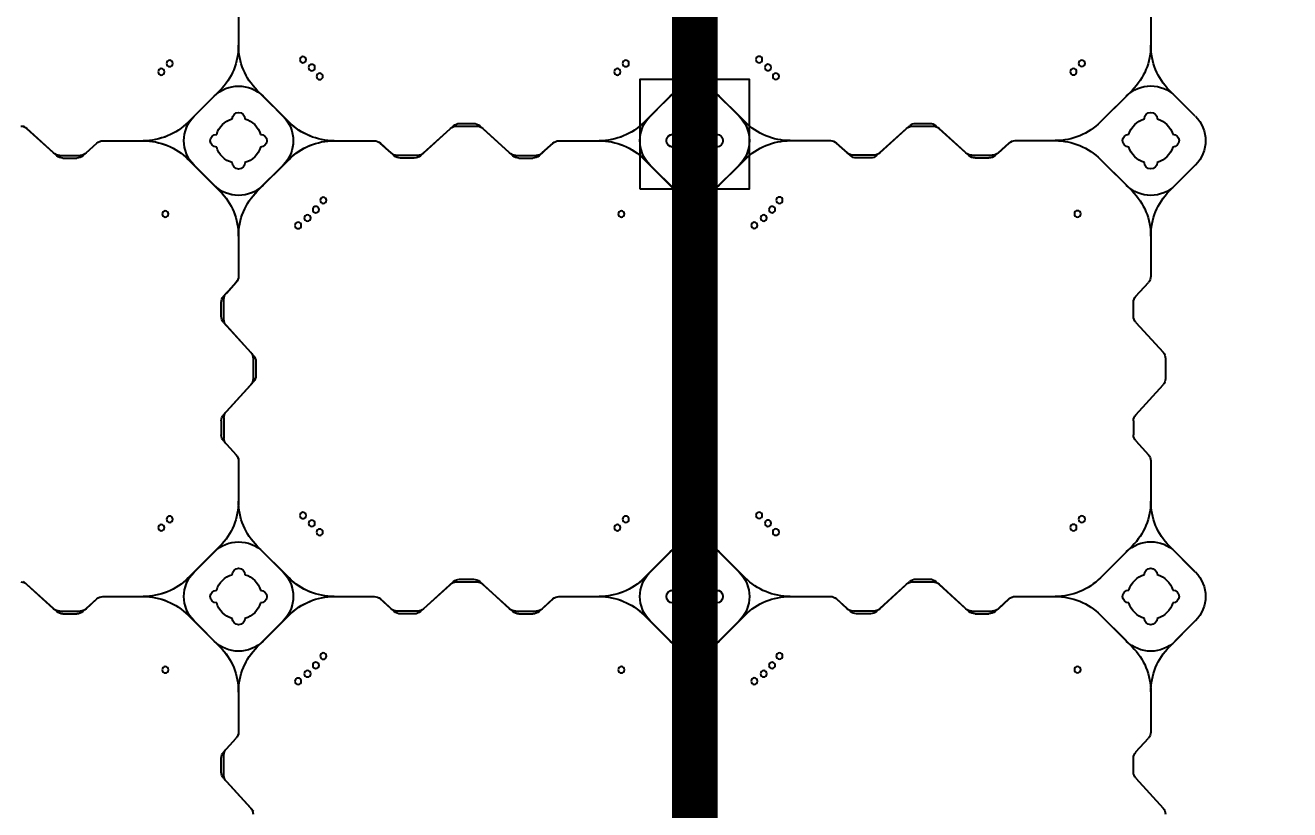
# Model space of a CAD drawing. Header units: millimetres. Extents: x -1612139 to -1260738, y 1141106 to 1536160.
# Drawn here: x -1312753 to -1311367, y 1254578 to 1255438 of the extents above; entities that cross this region are included whole.
import ezdxf

# ---------------------------------------------------------------- set-up
doc = ezdxf.new("R2010")
doc.units = ezdxf.units.MM
doc.header["$LTSCALE"] = 10
doc.layers.get('0').update_dxf_attribs({"linetype": 'CONTINUOUS'})
doc.layers.get('DEFPOINTS').update_dxf_attribs({"linetype": 'CONTINUOUS'})
doc.layers.add('W-FLOAT_BOWL浮筒', color=253, linetype='CONTINUOUS')
doc.styles.add('STANDARD_T3', font='simplex.shx', dxfattribs={"width": 0.7, "bigfont": 'gbcbig.shx'})
doc.dimstyles.new('W&&200', dxfattribs={"dimtxt": 700, "dimasz": 200, "dimexe": 500, "dimexo": 600, "dimgap": 200, "dimtad": 1, "dimdec": 0, "dimzin": 0, "dimdsep": 46, "dimtxsty": 'STANDARD_T3', "dimcen": 0.09, "dimclrd": 1, "dimclre": 1, "dimclrt": 7, "dimazin": 2, "dimtfac": 1, "dimtdec": 0, "dimtix": 1, "dimtmove": 2, "dimatfit": 3, "dimfxl": 100, "dimtolj": 1, "dimtzin": 0, "dimarcsym": 0})

# ---------------------------------------------------------------- blocks, each defined once
blk = doc.blocks.new('蓝色')
at = {"layer": 'W-FLOAT_BOWL浮筒', "color": 5}
for p, q in [((20492.9, 1203.2), (20522.7, 1236)), ((20489.9, 1199.7), (20519.7, 1232.5)), ((20989.9, 1199.7), (21019.7, 1232.5)), ((20487.3, 1193), (20487.3, 1177.7)), ((20490.3, 1196.5), (20490.3, 1174.2)), ((20987.3, 1193), (20987.3, 1177.7)), ((20489.9, 1171), (20503.7, 1155.8)), ((20492.9, 1167.5), (20503.7, 1155.6)), ((20989.9, 1171), (21003.7, 1155.8)), ((20506.3, 1105.1), (20506.3, 1149.1)), ((20506.3, 1105.1), (20506.3, 1148.9)), ((21006.3, 1105.1), (21006.3, 1149.1)), ((20451.1, 1020.9), (20485.8, 1055.6)), ((20457.5, 1027.2), (20485.8, 1055.5)), ((20561.6, 1020.9), (20526.8, 1055.6)), ((20555.2, 1027.2), (20526.8, 1055.5)), ((20951.1, 1020.9), (20985.8, 1055.6)), ((21055.2, 1027.2), (21026.8, 1055.5)), ((20479.5, 1049.2), (20451.2, 1020.9)), ((20457.5, 1027.3), (20479.4, 1049.2)), ((20533.2, 1049.2), (20555.2, 1027.3)), ((20533.2, 1049.2), (20561.5, 1020.9)), ((20979.5, 1049.2), (20951.2, 1020.9)), ((21033.2, 1049.2), (21055.2, 1027.3)), ((20303.5, 1013.8), (20270.7, 984)), ((20307, 1016.8), (20274.2, 987)), ((20310.2, 1016.4), (20332.5, 1016.4)), ((20313.7, 1019.4), (20329, 1019.4)), ((20335.7, 1016.8), (20350.9, 1003)), ((20339.2, 1013.8), (20351.1, 1003)), ((20673.5, 1013.8), (20661.6, 1003)), ((20677, 1016.8), (20661.8, 1003)), ((20702.5, 1016.4), (20680.2, 1016.4)), ((20699, 1019.4), (20683.7, 1019.4)), ((20705.7, 1016.8), (20738.5, 987)), ((20709.2, 1013.8), (20742, 984)), ((20803.5, 1013.8), (20770.7, 984)), ((20807, 1016.8), (20774.2, 987)), ((20810.2, 1016.4), (20832.5, 1016.4)), ((20813.7, 1019.4), (20829, 1019.4)), ((20835.7, 1016.8), (20850.9, 1003)), ((20839.2, 1013.8), (20851.1, 1003)), ((20357.6, 1000.4), (20401.6, 1000.4)), ((20357.8, 1000.4), (20401.6, 1000.4)), ((20610.9, 1000.4), (20654.9, 1000.4)), ((20610.9, 1000.4), (20655.1, 1000.4)), ((20857.6, 1000.4), (20901.6, 1000.4)), ((20857.8, 1000.4), (20901.6, 1000.4)), ((20745.2, 984.4), (20767.5, 984.4)), ((20485.8, 945.1), (20451.1, 979.9)), ((20479.5, 951.6), (20451.2, 979.9)), ((20457.5, 973.5), (20485.8, 945.2)), ((20479.4, 951.6), (20457.5, 973.5)), ((20526.8, 945.1), (20561.6, 979.9)), ((20555.2, 973.5), (20526.8, 945.2)), ((20533.2, 951.6), (20561.5, 979.9)), ((20555.2, 973.5), (20533.2, 951.6)), ((20748.7, 981.4), (20764, 981.4)), ((20985.8, 945.1), (20951.1, 979.9)), ((20979.5, 951.6), (20951.2, 979.9)), ((21055.2, 973.5), (21026.8, 945.2)), ((21055.2, 973.5), (21033.2, 951.6)), ((20506.3, 851.6), (20506.3, 895.8)), ((20506.3, 851.8), (20506.3, 895.8)), ((21006.3, 851.6), (21006.3, 895.8)), ((20489.9, 829.7), (20503.7, 844.9)), ((20492.9, 833.2), (20503.7, 845.1)), ((20989.9, 829.7), (21003.7, 844.9)), ((20487.3, 807.7), (20487.3, 823)), ((20490.3, 804.2), (20490.3, 826.5)), ((20987.3, 807.7), (20987.3, 823)), ((20489.9, 801), (20519.7, 768.2)), ((20492.9, 797.5), (20522.7, 764.7)), ((20989.9, 801), (21019.7, 768.2)), ((20522.3, 739.2), (20522.3, 761.5)), ((20525.3, 742.7), (20525.3, 758)), ((21022.3, 739.2), (21022.3, 761.5)), ((20492.9, 703.2), (20522.7, 736)), ((20489.9, 699.7), (20519.7, 732.5)), ((20989.9, 699.7), (21019.7, 732.5)), ((20490.3, 696.5), (20490.3, 674.2)), ((20487.3, 693), (20487.3, 677.7)), ((20987.3, 693), (20987.3, 677.7)), ((20489.9, 671), (20503.7, 655.8)), ((20492.9, 667.5), (20503.7, 655.6)), ((20989.9, 671), (21003.7, 655.8)), ((20506.3, 605.1), (20506.3, 649.1)), ((20506.3, 605.1), (20506.3, 648.9)), ((21006.3, 605.1), (21006.3, 649.1)), ((20451.1, 520.9), (20485.8, 555.6)), ((20457.5, 527.2), (20485.8, 555.5)), ((20561.6, 520.9), (20526.8, 555.6)), ((20555.2, 527.2), (20526.8, 555.5)), ((20951.1, 520.9), (20985.8, 555.6)), ((21055.2, 527.2), (21026.8, 555.5)), ((20479.5, 549.2), (20451.2, 520.9)), ((20457.5, 527.3), (20479.4, 549.2)), ((20533.2, 549.2), (20555.2, 527.3)), ((20533.2, 549.2), (20561.5, 520.9)), ((20979.5, 549.2), (20951.2, 520.9)), ((21033.2, 549.2), (21055.2, 527.3)), ((20303.5, 513.8), (20270.7, 484)), ((20307, 516.8), (20274.2, 487)), ((20310.2, 516.4), (20332.5, 516.4)), ((20313.7, 519.4), (20329, 519.4)), ((20335.7, 516.8), (20350.9, 503)), ((20339.2, 513.8), (20351.1, 503)), ((20673.5, 513.8), (20661.6, 503)), ((20677, 516.8), (20661.8, 503)), ((20702.5, 516.4), (20680.2, 516.4)), ((20699, 519.4), (20683.7, 519.4)), ((20705.7, 516.8), (20738.5, 487)), ((20709.2, 513.8), (20742, 484)), ((20803.5, 513.8), (20770.7, 484)), ((20807, 516.8), (20774.2, 487)), ((20810.2, 516.4), (20832.5, 516.4)), ((20813.7, 519.4), (20829, 519.4)), ((20835.7, 516.8), (20850.9, 503)), ((20839.2, 513.8), (20851.1, 503)), ((20357.6, 500.4), (20401.6, 500.4)), ((20357.8, 500.4), (20401.6, 500.4)), ((20610.9, 500.4), (20655.1, 500.4)), ((20610.9, 500.4), (20654.9, 500.4)), ((20857.6, 500.4), (20901.6, 500.4)), ((20857.8, 500.4), (20901.6, 500.4)), ((20485.8, 445.1), (20451.1, 479.9)), ((20479.5, 451.6), (20451.2, 479.9)), ((20479.4, 451.6), (20457.5, 473.5)), ((20457.5, 473.5), (20485.8, 445.2)), ((20526.8, 445.1), (20561.6, 479.9)), ((20555.2, 473.5), (20526.8, 445.2)), ((20533.2, 451.6), (20561.5, 479.9)), ((20555.2, 473.5), (20533.2, 451.6)), ((20745.2, 484.4), (20767.5, 484.4)), ((20748.7, 481.4), (20764, 481.4)), ((20985.8, 445.1), (20951.1, 479.9)), ((20979.5, 451.6), (20951.2, 479.9)), ((21055.2, 473.5), (21026.8, 445.2)), ((21055.2, 473.5), (21033.2, 451.6)), ((20506.3, 351.6), (20506.3, 395.8)), ((20506.3, 351.8), (20506.3, 395.8)), ((21006.3, 351.6), (21006.3, 395.8))]:
    blk.add_line(p, q, dxfattribs=at)
for centre in [(20571.6, 1093.3), (20426, 1080.7), (20581.9, 1085.1), (20926, 1080.7), (20591.1, 1075.9), (20599.2, 1065.7), (20595.3, 929.8), (20421.6, 924.8), (20430.8, 915.6), (20576.9, 911.4), (20586.6, 920.1), (20921.6, 924.8), (20930.8, 915.6), (20571.6, 593.3), (20426, 580.7), (20581.9, 585.1), (20926, 580.7), (20591.1, 575.9), (20599.2, 565.7), (20595.3, 429.8), (20421.6, 424.8), (20430.8, 415.6), (20586.6, 420.1), (20921.6, 424.8), (20930.8, 415.6), (20576.9, 411.4)]:
    blk.add_circle(centre, 3.5, dxfattribs=at)
for centre, radius, start, end in [((20512.3, 1239.2), 10, 317.7263, 0), ((21012.3, 1239.2), 10, 317.7263, 0), ((20497.3, 1193), 10, 137.7263, 180), ((20500.3, 1196.5), 10, 137.7263, 180), ((20997.3, 1193), 10, 137.7263, 180), ((20497.3, 1177.7), 10, 180, 222.2737), ((20500.3, 1174.2), 10, 180, 222.2737), ((20997.3, 1177.7), 10, 180, 222.2737), ((20496.3, 1149.1), 10, 0, 42.2737), ((20496.3, 1148.9), 10, 0, 42.2737), ((20996.3, 1149.1), 10, 0, 42.2737), ((20436.3, 1105.1), 70, 315, 0), ((20436.3, 1105), 70, 315, 0), ((20576.3, 1105.1), 70, 180, 225), ((20576.3, 1105), 70, 180, 225), ((20936.3, 1105.1), 70, 315, 0), ((21076.3, 1105), 70, 180, 225), ((20506.3, 1022.3), 38, 45, 135), ((20506.4, 1022.3), 38, 45, 135), ((21006.4, 1022.3), 38, 45, 135), ((20484.4, 1000.4), 38, 135, 225), ((20484.4, 1000.3), 38, 135, 225), ((20506.3, 1024.4), 7, 0, 180), ((20506.3, 1024.4), 7, 0, 180), ((20506.3, 1024.4), 7, 0, 180), ((20506.3, 1024.4), 7, 0, 180), ((20528.3, 1000.4), 38, 315, 45), ((20528.3, 1000.3), 38, 315, 45), ((21006.3, 1024.4), 7, 0, 180), ((21006.3, 1024.4), 7, 0, 180), ((21028.3, 1000.4), 38, 315, 45), ((21028.3, 1000.3), 38, 315, 45), ((20310.2, 1006.4), 10, 90, 132.2737), ((20313.7, 1009.4), 10, 90, 132.2737), ((20329, 1009.4), 10, 47.7263, 90), ((20332.5, 1006.4), 10, 47.7263, 90), ((20401.6, 1070.4), 70, 270, 315), ((20401.7, 1070.4), 70, 270, 315), ((20506.3, 1000.4), 25, 106.2602, 163.7398), ((20506.3, 1000.4), 25, 106.2602, 163.7398), ((20506.3, 1000.4), 25, 106.2602, 163.7398), ((20506.3, 1000.4), 25, 106.2602, 163.7398), ((20506.3, 1000.4), 25, 16.2602, 73.7398), ((20506.3, 1000.4), 25, 16.2602, 73.7398), ((20506.3, 1000.4), 25, 16.2602, 73.7398), ((20506.3, 1000.4), 25, 16.2602, 73.7398), ((20611, 1070.4), 70, 225, 270), ((20611.1, 1070.4), 70, 225, 270), ((20680.2, 1006.4), 10, 90, 132.2737), ((20683.7, 1009.4), 10, 90, 132.2737), ((20699, 1009.4), 10, 47.7263, 90), ((20702.5, 1006.4), 10, 47.7263, 90), ((20810.2, 1006.4), 10, 90, 132.2737), ((20813.7, 1009.4), 10, 90, 132.2737), ((20829, 1009.4), 10, 47.7263, 90), ((20832.5, 1006.4), 10, 47.7263, 90), ((20901.6, 1070.4), 70, 270, 315), ((20901.7, 1070.4), 70, 270, 315), ((21006.3, 1000.4), 25, 106.2602, 163.7398), ((21006.3, 1000.4), 25, 106.2602, 163.7398), ((21006.3, 1000.4), 25, 16.2602, 73.7398), ((21006.3, 1000.4), 25, 16.2602, 73.7398), ((20357.6, 1010.4), 10, 227.7263, 270), ((20357.8, 1010.4), 10, 227.7263, 270), ((20401.6, 930.4), 70, 45, 90), ((20401.7, 930.4), 70, 45, 90), ((20482.3, 1000.4), 7, 90, 270), ((20482.3, 1000.4), 7, 90, 270), ((20482.3, 1000.4), 7, 90, 270), ((20482.3, 1000.4), 7, 90, 270), ((20530.3, 1000.4), 7, 270, 90), ((20530.3, 1000.4), 7, 270, 90), ((20530.3, 1000.4), 7, 270, 90), ((20530.3, 1000.4), 7, 270, 90), ((20611, 930.4), 70, 90, 135), ((20611.1, 930.4), 70, 90, 135), ((20654.9, 1010.4), 10, 270, 312.2737), ((20655.1, 1010.4), 10, 270, 312.2737), ((20857.6, 1010.4), 10, 227.7263, 270), ((20857.8, 1010.4), 10, 227.7263, 270), ((20901.6, 930.4), 70, 45, 90), ((20901.7, 930.4), 70, 45, 90), ((20982.3, 1000.4), 7, 90, 270), ((20982.3, 1000.4), 7, 90, 270), ((21030.3, 1000.4), 7, 270, 90), ((21030.3, 1000.4), 7, 270, 90), ((20267.5, 994.4), 10, 270, 312.2737), ((20506.3, 1000.4), 25, 196.2602, 253.7398), ((20506.3, 1000.4), 25, 196.2602, 253.7398), ((20506.3, 1000.4), 25, 196.2602, 253.7398), ((20506.3, 1000.4), 25, 196.2602, 253.7398), ((20506.3, 1000.4), 25, 286.2602, 343.7398), ((20506.3, 1000.4), 25, 286.2602, 343.7398), ((20506.3, 1000.4), 25, 286.2602, 343.7398), ((20506.3, 1000.4), 25, 286.2602, 343.7398), ((20745.2, 994.4), 10, 227.7263, 270), ((20767.5, 994.4), 10, 270, 312.2737), ((21006.3, 1000.4), 25, 196.2602, 253.7398), ((21006.3, 1000.4), 25, 196.2602, 253.7398), ((21006.3, 1000.4), 25, 286.2602, 343.7398), ((21006.3, 1000.4), 25, 286.2602, 343.7398), ((20506.3, 976.4), 7, 180, 0), ((20506.3, 976.4), 7, 180, 0), ((20506.3, 976.4), 7, 180, 0), ((20506.3, 976.4), 7, 180, 0), ((20748.7, 991.4), 10, 227.7263, 270), ((20764, 991.4), 10, 270, 312.2737), ((21006.3, 976.4), 7, 180, 0), ((21006.3, 976.4), 7, 180, 0), ((20506.3, 978.4), 38, 225, 315), ((20506.4, 978.4), 38, 225, 315), ((20436.3, 895.7), 70, 0, 45), ((20436.3, 895.7), 70, 0, 45), ((20576.3, 895.7), 70, 135, 180), ((20576.3, 895.7), 70, 135, 180), ((21006.4, 978.4), 38, 225, 315), ((20936.3, 895.7), 70, 0, 45), ((21076.3, 895.7), 70, 135, 180), ((20496.3, 851.8), 10, 317.7263, 0), ((20496.3, 851.6), 10, 317.7263, 0), ((20996.3, 851.6), 10, 317.7263, 0), ((20500.3, 826.5), 10, 137.7263, 180), ((20497.3, 823), 10, 137.7263, 180), ((20997.3, 823), 10, 137.7263, 180), ((20497.3, 807.7), 10, 180, 222.2737), ((20500.3, 804.2), 10, 180, 222.2737), ((20997.3, 807.7), 10, 180, 222.2737), ((20512.3, 761.5), 10, 0, 42.2737), ((20515.3, 758), 10, 0, 42.2737), ((21012.3, 761.5), 10, 0, 42.2737), ((20512.3, 739.2), 10, 317.7263, 0), ((20515.3, 742.7), 10, 317.7263, 0), ((21012.3, 739.2), 10, 317.7263, 0), ((20497.3, 693), 10, 137.7263, 180), ((20500.3, 696.5), 10, 137.7263, 180), ((20997.3, 693), 10, 137.7263, 180), ((20497.3, 677.7), 10, 180, 222.2737), ((20500.3, 674.2), 10, 180, 222.2737), ((20997.3, 677.7), 10, 180, 222.2737), ((20496.3, 649.1), 10, 0, 42.2737), ((20496.3, 648.9), 10, 0, 42.2737), ((20996.3, 649.1), 10, 0, 42.2737), ((20436.3, 605.1), 70, 315, 0), ((20436.3, 605), 70, 315, 0), ((20576.3, 605.1), 70, 180, 225), ((20576.3, 605), 70, 180, 225), ((20936.3, 605.1), 70, 315, 0), ((21076.3, 605), 70, 180, 225), ((20506.3, 522.3), 38, 45, 135), ((20506.4, 522.3), 38, 45, 135), ((21006.4, 522.3), 38, 45, 135), ((20484.4, 500.4), 38, 135, 225), ((20484.4, 500.3), 38, 135, 225), ((20506.3, 524.4), 7, 0, 180), ((20506.3, 524.4), 7, 0, 180), ((20506.3, 524.4), 7, 0, 180), ((20506.3, 524.4), 7, 0, 180), ((20528.3, 500.4), 38, 315, 45), ((20528.3, 500.3), 38, 315, 45), ((21006.3, 524.4), 7, 0, 180), ((21006.3, 524.4), 7, 0, 180), ((21028.3, 500.4), 38, 315, 45), ((21028.3, 500.3), 38, 315, 45), ((20310.2, 506.4), 10, 90, 132.2737), ((20313.7, 509.4), 10, 90, 132.2737), ((20329, 509.4), 10, 47.7263, 90), ((20332.5, 506.4), 10, 47.7263, 90), ((20401.6, 570.4), 70, 270, 315), ((20401.7, 570.4), 70, 270, 315), ((20506.3, 500.4), 25, 106.2602, 163.7398), ((20506.3, 500.4), 25, 106.2602, 163.7398), ((20506.3, 500.4), 25, 106.2602, 163.7398), ((20506.3, 500.4), 25, 106.2602, 163.7398), ((20506.3, 500.4), 25, 16.2602, 73.7398), ((20506.3, 500.4), 25, 16.2602, 73.7398), ((20506.3, 500.4), 25, 16.2602, 73.7398), ((20506.3, 500.4), 25, 16.2602, 73.7398), ((20611, 570.4), 70, 225, 270), ((20611.1, 570.4), 70, 225, 270), ((20680.2, 506.4), 10, 90, 132.2737), ((20683.7, 509.4), 10, 90, 132.2737), ((20699, 509.4), 10, 47.7263, 90), ((20702.5, 506.4), 10, 47.7263, 90), ((20810.2, 506.4), 10, 90, 132.2737), ((20813.7, 509.4), 10, 90, 132.2737), ((20829, 509.4), 10, 47.7263, 90), ((20832.5, 506.4), 10, 47.7263, 90), ((20901.6, 570.4), 70, 270, 315), ((20901.7, 570.4), 70, 270, 315), ((21006.3, 500.4), 25, 106.2602, 163.7398), ((21006.3, 500.4), 25, 106.2602, 163.7398), ((21006.3, 500.4), 25, 16.2602, 73.7398), ((21006.3, 500.4), 25, 16.2602, 73.7398), ((20357.6, 510.4), 10, 227.7263, 270), ((20357.8, 510.4), 10, 227.7263, 270), ((20401.6, 430.4), 70, 45, 90), ((20401.7, 430.4), 70, 45, 90), ((20482.3, 500.4), 7, 90, 270), ((20482.3, 500.4), 7, 90, 270), ((20482.3, 500.4), 7, 90, 270), ((20482.3, 500.4), 7, 90, 270), ((20530.3, 500.4), 7, 270, 90), ((20530.3, 500.4), 7, 270, 90), ((20530.3, 500.4), 7, 270, 90), ((20530.3, 500.4), 7, 270, 90), ((20611, 430.4), 70, 90, 135), ((20611.1, 430.4), 70, 90, 135), ((20654.9, 510.4), 10, 270, 312.2737), ((20655.1, 510.4), 10, 270, 312.2737), ((20857.6, 510.4), 10, 227.7263, 270), ((20857.8, 510.4), 10, 227.7263, 270), ((20901.6, 430.4), 70, 45, 90), ((20901.7, 430.4), 70, 45, 90), ((20982.3, 500.4), 7, 90, 270), ((20982.3, 500.4), 7, 90, 270), ((21030.3, 500.4), 7, 270, 90), ((21030.3, 500.4), 7, 270, 90), ((20267.5, 494.4), 10, 270, 312.2737), ((20506.3, 500.4), 25, 196.2602, 253.7398), ((20506.3, 500.4), 25, 196.2602, 253.7398), ((20506.3, 500.4), 25, 196.2602, 253.7398), ((20506.3, 500.4), 25, 196.2602, 253.7398), ((20506.3, 500.4), 25, 286.2602, 343.7398), ((20506.3, 500.4), 25, 286.2602, 343.7398), ((20506.3, 500.4), 25, 286.2602, 343.7398), ((20506.3, 500.4), 25, 286.2602, 343.7398), ((20745.2, 494.4), 10, 227.7263, 270), ((20767.5, 494.4), 10, 270, 312.2737), ((21006.3, 500.4), 25, 196.2602, 253.7398), ((21006.3, 500.4), 25, 196.2602, 253.7398), ((21006.3, 500.4), 25, 286.2602, 343.7398), ((21006.3, 500.4), 25, 286.2602, 343.7398), ((20506.3, 476.4), 7, 180, 0), ((20506.3, 476.4), 7, 180, 0), ((20506.3, 476.4), 7, 180, 0), ((20506.3, 476.4), 7, 180, 0), ((20748.7, 491.4), 10, 227.7263, 270), ((20764, 491.4), 10, 270, 312.2737), ((21006.3, 476.4), 7, 180, 0), ((21006.3, 476.4), 7, 180, 0), ((20506.3, 478.4), 38, 225, 315), ((20506.4, 478.4), 38, 225, 315), ((20436.3, 395.7), 70, 0, 45), ((20436.3, 395.7), 70, 0, 45), ((20576.3, 395.7), 70, 135, 180), ((20576.3, 395.7), 70, 135, 180), ((21006.4, 478.4), 38, 225, 315), ((20936.3, 395.7), 70, 0, 45), ((21076.3, 395.7), 70, 135, 180)]:
    blk.add_arc(centre, radius, start, end, dxfattribs=at)
blk = doc.blocks.new('橙色')
at = {"layer": 'W-FLOAT_BOWL浮筒', "color": 30}
for p, q in [((21486.6, 1702.9), (21516.4, 1735.6)), ((21983.6, 1699.4), (22013.4, 1732.1)), ((21484, 1696.1), (21484, 1673.9)), ((21981, 1692.6), (21981, 1677.4)), ((21486.6, 1667.1), (21497.4, 1655.3)), ((21983.6, 1670.6), (21997.4, 1655.5)), ((21500, 1604.7), (21500, 1648.5)), ((22000, 1604.7), (22000, 1648.7)), ((21451.2, 1526.8), (21479.5, 1555.2)), ((21555.2, 1520.5), (21520.5, 1555.2)), ((21944.8, 1520.5), (21979.5, 1555.2)), ((22048.8, 1526.8), (22020.5, 1555.2)), ((21451.2, 1526.9), (21473.1, 1548.8)), ((21526.8, 1548.8), (21555.2, 1520.5)), ((21973.2, 1548.8), (21944.8, 1520.5)), ((22026.9, 1548.8), (22048.8, 1526.9)), ((21667.1, 1513.4), (21655.3, 1502.6)), ((21670.6, 1516.4), (21655.5, 1502.6)), ((21696.1, 1516), (21673.9, 1516)), ((21692.6, 1519), (21677.4, 1519)), ((21699.4, 1516.4), (21732.1, 1486.6)), ((21702.9, 1513.4), (21735.6, 1483.6)), ((21797.1, 1513.4), (21764.4, 1483.6)), ((21800.6, 1516.4), (21767.9, 1486.6)), ((21803.9, 1516), (21826.1, 1516)), ((21807.4, 1519), (21822.6, 1519)), ((21829.4, 1516.4), (21844.5, 1502.6)), ((21832.9, 1513.4), (21844.7, 1502.6)), ((21604.6, 1500), (21648.5, 1500)), ((21604.6, 1500), (21648.7, 1500)), ((21851.3, 1500), (21895.3, 1500)), ((21851.5, 1500), (21895.3, 1500)), ((21738.9, 1484), (21761.1, 1484)), ((21451.2, 1473.2), (21479.5, 1444.8)), ((21473.1, 1451.2), (21451.2, 1473.1)), ((21520.5, 1444.8), (21555.2, 1479.5)), ((21526.8, 1451.2), (21555.2, 1479.5)), ((21742.4, 1481), (21757.6, 1481)), ((21979.5, 1444.8), (21944.8, 1479.5)), ((21973.2, 1451.2), (21944.8, 1479.5)), ((22048.8, 1473.2), (22020.5, 1444.8)), ((22048.8, 1473.1), (22026.9, 1451.2)), ((21500, 1351.5), (21500, 1395.4)), ((22000, 1351.3), (22000, 1395.4)), ((21486.6, 1332.9), (21497.4, 1344.7)), ((21983.6, 1329.4), (21997.4, 1344.5)), ((21484, 1303.9), (21484, 1326.1)), ((21981, 1307.4), (21981, 1322.6)), ((21486.6, 1297.1), (21516.4, 1264.4)), ((21983.6, 1300.6), (22013.4, 1267.9)), ((21519, 1242.4), (21519, 1257.6)), ((22016, 1238.9), (22016, 1261.1)), ((21486.6, 1202.9), (21516.4, 1235.6)), ((21983.6, 1199.4), (22013.4, 1232.1)), ((21484, 1196.1), (21484, 1173.9)), ((21981, 1192.6), (21981, 1177.4)), ((21486.6, 1167.1), (21497.4, 1155.3)), ((21983.6, 1170.6), (21997.4, 1155.5)), ((21500, 1104.7), (21500, 1148.5)), ((22000, 1104.7), (22000, 1148.7)), ((21451.2, 1026.8), (21479.5, 1055.2)), ((21555.2, 1020.5), (21520.5, 1055.2)), ((21944.8, 1020.5), (21979.5, 1055.2)), ((22048.8, 1026.8), (22020.5, 1055.2)), ((21451.2, 1026.9), (21473.1, 1048.8)), ((21526.8, 1048.8), (21555.2, 1020.5)), ((21973.2, 1048.8), (21944.8, 1020.5)), ((22026.9, 1048.8), (22048.8, 1026.9)), ((21667.1, 1013.4), (21655.3, 1002.6)), ((21670.6, 1016.4), (21655.5, 1002.6)), ((21696.1, 1016), (21673.9, 1016)), ((21692.6, 1019), (21677.4, 1019)), ((21699.4, 1016.4), (21732.1, 986.6)), ((21702.9, 1013.4), (21735.6, 983.6)), ((21797.1, 1013.4), (21764.4, 983.6)), ((21800.6, 1016.4), (21767.9, 986.6)), ((21803.9, 1016), (21826.1, 1016)), ((21807.4, 1019), (21822.6, 1019)), ((21829.4, 1016.4), (21844.5, 1002.6)), ((21832.9, 1013.4), (21844.7, 1002.6)), ((21604.6, 1000), (21648.7, 1000)), ((21604.6, 1000), (21648.5, 1000)), ((21851.3, 1000), (21895.3, 1000)), ((21851.5, 1000), (21895.3, 1000)), ((21451.2, 973.2), (21479.5, 944.8)), ((21473.1, 951.2), (21451.2, 973.1)), ((21520.5, 944.8), (21555.2, 979.5)), ((21526.8, 951.2), (21555.2, 979.5)), ((21738.9, 984), (21761.1, 984)), ((21742.4, 981), (21757.6, 981)), ((21973.2, 951.2), (21944.8, 979.5)), ((21979.5, 944.8), (21944.8, 979.5)), ((22048.8, 973.2), (22020.5, 944.8)), ((22048.8, 973.1), (22026.9, 951.2)), ((21500, 851.5), (21500, 895.4)), ((22000, 851.3), (22000, 895.4))]:
    blk.add_line(p, q, dxfattribs=at)
for centre in [(21565.3, 1592.9), (21575.6, 1584.8), (21919.7, 1580.3), (21584.8, 1575.6), (21592.9, 1565.3), (21589, 1429.4), (21915.2, 1424.4), (21570.6, 1411), (21580.3, 1419.7), (21924.4, 1415.2), (21565.3, 1092.9), (21575.6, 1084.8), (21919.7, 1080.3), (21584.8, 1075.6), (21592.9, 1065.3), (21589, 929.4), (21580.3, 919.7), (21915.2, 924.4), (21924.4, 915.2), (21570.6, 911)]:
    blk.add_circle(centre, 3.5, dxfattribs=at)
for centre, radius, start, end in [((22006, 1738.9), 10, 317.7263, 0), ((21494, 1696.1), 10, 137.7263, 180), ((21991, 1692.6), 10, 137.7263, 180), ((21991, 1677.4), 10, 180, 222.2737), ((21494, 1673.9), 10, 180, 222.2737), ((21490, 1648.5), 10, 0, 42.2737), ((21990, 1648.7), 10, 0, 42.2737), ((21430, 1604.7), 70, 315, 0), ((21570, 1604.7), 70, 180, 225), ((21930, 1604.7), 70, 315, 0), ((22070, 1604.7), 70, 180, 225), ((21500, 1522), 38, 45, 135), ((22000, 1522), 38, 45, 135), ((21478, 1500), 38, 135, 225), ((21478, 1500), 38, 135, 225), ((21500, 1524), 7, 0, 180), ((21500, 1524), 7, 0, 180), ((22000, 1524), 7, 0, 180), ((22000, 1524), 7, 0, 180), ((22022, 1500), 38, 315, 45), ((22022, 1500), 38, 315, 45), ((21500, 1500), 25, 106.2602, 163.7398), ((21500, 1500), 25, 106.2602, 163.7398), ((21500, 1500), 25, 16.2602, 73.7398), ((21500, 1500), 25, 16.2602, 73.7398), ((21604.7, 1570), 70, 225, 270), ((21604.7, 1570), 70, 225, 270), ((21673.9, 1506), 10, 90, 132.2737), ((21677.4, 1509), 10, 90, 132.2737), ((21692.6, 1509), 10, 47.7263, 90), ((21696.1, 1506), 10, 47.7263, 90), ((21803.9, 1506), 10, 90, 132.2737), ((21807.4, 1509), 10, 90, 132.2737), ((21822.6, 1509), 10, 47.7263, 90), ((21826.1, 1506), 10, 47.7263, 90), ((21895.3, 1570), 70, 270, 315), ((21895.3, 1570), 70, 270, 315), ((22000, 1500), 25, 106.2602, 163.7398), ((22000, 1500), 25, 106.2602, 163.7398), ((22000, 1500), 25, 16.2602, 73.7398), ((22000, 1500), 25, 16.2602, 73.7398), ((21476, 1500), 7, 90, 270), ((21476, 1500), 7, 90, 270), ((21524, 1500), 7, 270, 90), ((21524, 1500), 7, 270, 90), ((21604.7, 1430), 70, 90, 135), ((21604.7, 1430), 70, 90, 135), ((21648.5, 1510), 10, 270, 312.2737), ((21648.7, 1510), 10, 270, 312.2737), ((21851.3, 1510), 10, 227.7263, 270), ((21851.5, 1510), 10, 227.7263, 270), ((21895.3, 1430), 70, 45, 90), ((21895.3, 1430), 70, 45, 90), ((21976, 1500), 7, 90, 270), ((21976, 1500), 7, 90, 270), ((22024, 1500), 7, 270, 90), ((22024, 1500), 7, 270, 90), ((21500, 1500), 25, 196.2602, 253.7398), ((21500, 1500), 25, 196.2602, 253.7398), ((21500, 1500), 25, 286.2602, 343.7398), ((21500, 1500), 25, 286.2602, 343.7398), ((21738.9, 1494), 10, 227.7263, 270), ((21742.4, 1491), 10, 227.7263, 270), ((21757.6, 1491), 10, 270, 312.2737), ((21761.1, 1494), 10, 270, 312.2737), ((22000, 1500), 25, 196.2602, 253.7398), ((22000, 1500), 25, 196.2602, 253.7398), ((22000, 1500), 25, 286.2602, 343.7398), ((22000, 1500), 25, 286.2602, 343.7398), ((21500, 1476), 7, 180, 0), ((21500, 1476), 7, 180, 0), ((22000, 1476), 7, 180, 0), ((22000, 1476), 7, 180, 0), ((21500, 1478), 38, 225, 315), ((21430, 1395.3), 70, 0, 45), ((21570, 1395.3), 70, 135, 180), ((22000, 1478), 38, 225, 315), ((21930, 1395.3), 70, 0, 45), ((22070, 1395.3), 70, 135, 180), ((21490, 1351.5), 10, 317.7263, 0), ((21990, 1351.3), 10, 317.7263, 0), ((21494, 1326.1), 10, 137.7263, 180), ((21991, 1322.6), 10, 137.7263, 180), ((21494, 1303.9), 10, 180, 222.2737), ((21991, 1307.4), 10, 180, 222.2737), ((21509, 1257.6), 10, 0, 42.2737), ((22006, 1261.1), 10, 0, 42.2737), ((21509, 1242.4), 10, 317.7263, 0), ((22006, 1238.9), 10, 317.7263, 0), ((21494, 1196.1), 10, 137.7263, 180), ((21991, 1192.6), 10, 137.7263, 180), ((21494, 1173.9), 10, 180, 222.2737), ((21991, 1177.4), 10, 180, 222.2737), ((21490, 1148.5), 10, 0, 42.2737), ((21990, 1148.7), 10, 0, 42.2737), ((21430, 1104.7), 70, 315, 0), ((21570, 1104.7), 70, 180, 225), ((21930, 1104.7), 70, 315, 0), ((22070, 1104.7), 70, 180, 225), ((21500, 1022), 38, 45, 135), ((22000, 1022), 38, 45, 135), ((21478, 1000), 38, 135, 225), ((21478, 1000), 38, 135, 225), ((21500, 1024), 7, 0, 180), ((21500, 1024), 7, 0, 180), ((22000, 1024), 7, 0, 180), ((22000, 1024), 7, 0, 180), ((22022, 1000), 38, 315, 45), ((22022, 1000), 38, 315, 45), ((21500, 1000), 25, 106.2602, 163.7398), ((21500, 1000), 25, 106.2602, 163.7398), ((21500, 1000), 25, 16.2602, 73.7398), ((21500, 1000), 25, 16.2602, 73.7398), ((21604.7, 1070), 70, 225, 270), ((21604.7, 1070), 70, 225, 270), ((21673.9, 1006), 10, 90, 132.2737), ((21677.4, 1009), 10, 90, 132.2737), ((21692.6, 1009), 10, 47.7263, 90), ((21696.1, 1006), 10, 47.7263, 90), ((21803.9, 1006), 10, 90, 132.2737), ((21807.4, 1009), 10, 90, 132.2737), ((21822.6, 1009), 10, 47.7263, 90), ((21826.1, 1006), 10, 47.7263, 90), ((21895.3, 1070), 70, 270, 315), ((21895.3, 1070), 70, 270, 315), ((22000, 1000), 25, 106.2602, 163.7398), ((22000, 1000), 25, 106.2602, 163.7398), ((22000, 1000), 25, 16.2602, 73.7398), ((22000, 1000), 25, 16.2602, 73.7398), ((21476, 1000), 7, 90, 270), ((21476, 1000), 7, 90, 270), ((21524, 1000), 7, 270, 90), ((21524, 1000), 7, 270, 90), ((21604.7, 930), 70, 90, 135), ((21604.7, 930), 70, 90, 135), ((21648.5, 1010), 10, 270, 312.2737), ((21648.7, 1010), 10, 270, 312.2737), ((21851.3, 1010), 10, 227.7263, 270), ((21851.5, 1010), 10, 227.7263, 270), ((21895.3, 930), 70, 45, 90), ((21895.3, 930), 70, 45, 90), ((21976, 1000), 7, 90, 270), ((21976, 1000), 7, 90, 270), ((22024, 1000), 7, 270, 90), ((22024, 1000), 7, 270, 90), ((21500, 1000), 25, 196.2602, 253.7398), ((21500, 1000), 25, 196.2602, 253.7398), ((21500, 1000), 25, 286.2602, 343.7398), ((21500, 1000), 25, 286.2602, 343.7398), ((21738.9, 994), 10, 227.7263, 270), ((21761.1, 994), 10, 270, 312.2737), ((22000, 1000), 25, 196.2602, 253.7398), ((22000, 1000), 25, 196.2602, 253.7398), ((22000, 1000), 25, 286.2602, 343.7398), ((22000, 1000), 25, 286.2602, 343.7398), ((21500, 976), 7, 180, 0), ((21500, 976), 7, 180, 0), ((21742.4, 991), 10, 227.7263, 270), ((21757.6, 991), 10, 270, 312.2737), ((22000, 976), 7, 180, 0), ((22000, 976), 7, 180, 0), ((21500, 978), 38, 225, 315), ((21430, 895.3), 70, 0, 45), ((21570, 895.3), 70, 135, 180), ((22000, 978), 38, 225, 315), ((21930, 895.3), 70, 0, 45), ((22070, 895.3), 70, 135, 180)]:
    blk.add_arc(centre, radius, start, end, dxfattribs=at)
blk = doc.blocks.new('*D183')
at = {"color": 1, "lineweight": -2, "transparency": 16777216}
for p, q in [((-1333518.8, 1271320.9), (-1333518.8, 1271920.9)), ((-1311518.8, 1271320.9), (-1311518.8, 1271920.9)), ((-1333318.8, 1271420.9), (-1311718.8, 1271420.9))]:
    blk.add_line(p, q, dxfattribs=at)
at = {"color": 1, "transparency": 16777216}
for points in [[(-1333318.8, 1271454.3), (-1333318.8, 1271387.6), (-1333518.8, 1271420.9)], [(-1311718.8, 1271454.3), (-1311718.8, 1271387.6), (-1311518.8, 1271420.9)]]:
    blk.add_solid(points, dxfattribs=at)
at = {"layer": 'DEFPOINTS', "color": 0, "transparency": 16777216}
for p in [(-1311518.8, 1271420.9), (-1333518.8, 1256311.5), (-1311518.8, 1253811.5)]:
    blk.add_point(p, dxfattribs=at)
at = {"color": 7, "transparency": 16777216, "insert": (-1321828.2, 1271970.9), "char_height": 700, "attachment_point": 5, "style": 'STANDARD_T3'}
blk.add_mtext('\\A1;22000', dxfattribs=at)
blk = doc.blocks.new('*D199')
at = {"color": 1, "lineweight": -2, "transparency": 16777216}
for p, q in [((-1310959.5, 1256311.5), (-1309722.8, 1256311.5)), ((-1310222.8, 1256111.5), (-1310222.8, 1254011.5)), ((-1310959.5, 1253811.5), (-1309722.8, 1253811.5))]:
    blk.add_line(p, q, dxfattribs=at)
at = {"color": 1, "transparency": 16777216}
for points in [[(-1310256.1, 1256111.5), (-1310189.4, 1256111.5), (-1310222.8, 1256311.5)], [(-1310256.1, 1254011.5), (-1310189.4, 1254011.5), (-1310222.8, 1253811.5)]]:
    blk.add_solid(points, dxfattribs=at)
at = {"layer": 'DEFPOINTS', "color": 0, "transparency": 16777216}
for p in [(-1311559.5, 1256311.5), (-1311559.5, 1253811.5), (-1310222.8, 1253811.5)]:
    blk.add_point(p, dxfattribs=at)
at = {"color": 7, "transparency": 16777216, "insert": (-1310772.8, 1255061.5), "char_height": 700, "attachment_point": 5, "rotation": 90, "style": 'STANDARD_T3'}
blk.add_mtext('\\A1;2500', dxfattribs=at)
blk = doc.blocks.new('*D200')
at = {"color": 1, "lineweight": -2, "transparency": 16777216}
for p, q in [((-1310959.5, 1268311.5), (-1308416.8, 1268311.5)), ((-1308916.8, 1254011.5), (-1308916.8, 1268111.5)), ((-1310959.5, 1253811.5), (-1308416.8, 1253811.5))]:
    blk.add_line(p, q, dxfattribs=at)
at = {"color": 1, "transparency": 16777216}
for points in [[(-1308950.2, 1268111.5), (-1308883.5, 1268111.5), (-1308916.8, 1268311.5)], [(-1308950.2, 1254011.5), (-1308883.5, 1254011.5), (-1308916.8, 1253811.5)]]:
    blk.add_solid(points, dxfattribs=at)
at = {"layer": 'DEFPOINTS', "color": 0, "transparency": 16777216}
for p in [(-1311559.5, 1268311.5), (-1308916.8, 1268311.5), (-1311559.5, 1253811.5)]:
    blk.add_point(p, dxfattribs=at)
at = {"color": 7, "transparency": 16777216, "insert": (-1309466.8, 1261061.5), "char_height": 700, "attachment_point": 5, "rotation": 90, "style": 'STANDARD_T3'}
blk.add_mtext('\\A1;14500', dxfattribs=at)
blk = doc.blocks.new('LGZ')
at = {"color": 6}
blk.add_lwpolyline([(-60, -60), (60, -60), (60, 60), (-60, 60)], close=True, dxfattribs=at)

msp = doc.modelspace()

# ---------------------------------------------------------------- linework, layer by layer
at = {"color": 6, "const_width": 50}
msp.add_lwpolyline([(-1333018.8, 1255811.5), (-1324018.8, 1255811.5), (-1324018.8, 1267811.5), (-1323018.8, 1267811.5), (-1323018.8, 1255811.5), (-1313018.8, 1255811.5), (-1313018.8, 1267811.5), (-1312018.8, 1267811.5), (-1312018.8, 1253811.5)], dxfattribs=at)

# ---------------------------------------------------------------- block references
at = {"xscale": -1, "rotation": 180}
for name, p in [('橙色', (-1333518.8, 1256311.5)), ('蓝色', (-1333025.2, 1255811.8))]:
    msp.add_blockref(name, p, dxfattribs=at)
msp.add_blockref('LGZ', (-1312018.8, 1255318.5))

# ---------------------------------------------------------------- dimensions: what is measured, and where the dimension line sits
dim = msp.add_linear_dim(base=(-1311518.8, 1271420.9), p1=(-1333518.8, 1256311.5), p2=(-1311518.8, 1253811.5), dimstyle='W&&200', override={"dimfxlon": 1})
dim.commit()
dim.dimension.update_dxf_attribs({"geometry": '*D183', "text_midpoint": (-1321828.2, 1271970.9), "dimtype": 160})
for base, p1, p2, picture, middle in [((-1308916.8, 1268311.5), (-1311559.5, 1253811.5), (-1311559.5, 1268311.5), '*D200', (-1309466.8, 1261061.5)), ((-1310222.8, 1253811.5), (-1311559.5, 1256311.5), (-1311559.5, 1253811.5), '*D199', (-1310772.8, 1255061.5))]:
    dim = msp.add_linear_dim(base=base, p1=p1, p2=p2, angle=90, dimstyle='W&&200')
    dim.commit()
    dim.dimension.update_dxf_attribs({"geometry": picture, "text_midpoint": middle})

doc.saveas('drawing.dxf')
